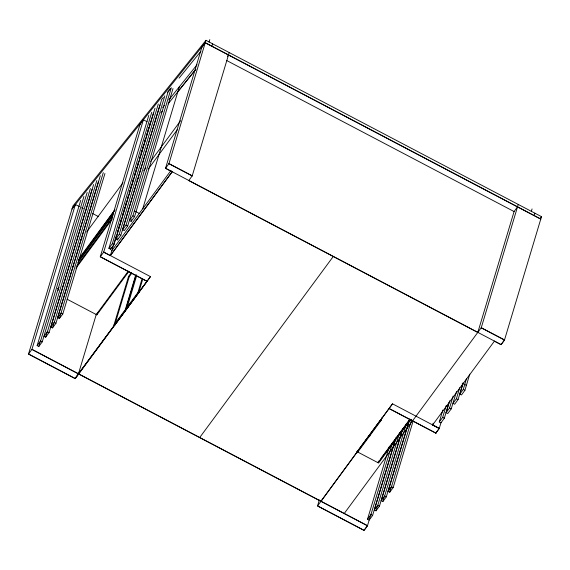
<?xml version="1.0" encoding="UTF-8"?>
<svg xmlns="http://www.w3.org/2000/svg" width="570" height="570" viewBox="0 0 570 570"><rect width="100%" height="100%" fill="white"/><g stroke="black" fill="none" stroke-linecap="round" stroke-linejoin="round"><path stroke-width="0.85" d="M319.343 499.933L317.561 505.882L364.073 530.328L367.493 525.683L370.949 514.161M147.089 121.738L143.398 119.8L103.712 252.068L100.263 256.799L147.017 281.366L75.254 378.651L28.5 354.077L31.949 349.346L75.411 204.48L79.358 206.554M87.16 192.468L42.237 341.843L38.803 346.496L37.143 345.62L80.712 200.405M38.803 346.496L40.591 340.546M37.143 345.62L40.57 340.974L83.933 196.436M57.99 290.622L58.482 288.983M90.381 188.506L47.431 331.676L44.004 336.329L45.664 337.198L47.453 331.241M45.664 337.198L49.091 332.552L92.048 189.375M98.496 181.438L55.945 323.254L52.518 327.907L50.858 327.03L93.608 184.53M52.518 327.907L54.3 321.964M50.858 327.03L54.285 322.385L96.836 180.562M104.944 173.501L62.8 313.963L59.373 318.609L57.712 317.739L100.313 175.745M59.373 318.609L103.284 172.632M140.156 123.84L100.291 256.707L147.046 281.281M153.444 113.074L113.993 244.573L110.566 249.218L108.899 248.349L148.777 115.432M110.566 249.218L111.072 247.515M108.899 248.349L112.333 243.704L151.784 112.197M116.23 235.987L110.359 255.56L172.19 171.734M117.228 232.667L118.018 230.031M118.781 227.48L119.807 224.081M120.534 221.644L121.552 218.253M122.315 215.709L123.12 213.016M123.889 210.465L124.908 207.06M125.621 204.687L126.697 201.103M127.402 198.752L128.229 196.002M129.183 192.817L130.017 190.045M130.779 187.494L131.798 184.089M132.489 181.794L133.508 178.403M134.271 175.859L135.118 173.031M135.881 170.48L136.907 167.074M137.577 164.837L138.596 161.445M139.358 158.902L140.377 155.51M140.989 153.458L142.008 150.06M142.778 147.509L143.797 144.103M144.445 141.944L145.464 138.553M146.226 136.009L146.989 133.465M147.829 130.651L148.813 127.381M149.554 124.923L150.045 123.291M159.963 104.909L120.847 235.282L117.42 239.927L115.76 239.051L155.04 108.115M117.42 239.927L117.926 238.224M115.76 239.051L119.187 234.405L158.296 104.032M201.972 46.833L165.542 168.25L501.087 344.586L504.514 339.941L541.5 216.664L205.955 40.328L72.91 206.055L28.529 353.991L75.283 378.566L78.461 373.792L96.359 314.141M67.16 299.25L96.864 314.861L97.605 312.396M168.079 91.784L127.701 225.984L124.274 230.629L122.614 229.76L161.816 99.102M122.614 229.76L126.041 225.114L164.816 95.867M171.335 87.695L132.895 215.816L129.468 220.462L131.129 221.338L131.642 219.635M131.129 221.338L134.563 216.693L172.995 88.571M142.757 208.72L179.329 86.811M142.728 279.15L138.638 292.788L114.663 325.292L113.993 324.943L128.564 276.365L131.171 272.838M114.663 325.292L129.233 276.721L131.841 273.187M103.69 252.154L110.331 255.645L172.161 171.827L165.521 168.335L168.969 163.604L205.955 40.328M125.678 308.527L135.646 275.296M136.209 274.605L125.984 308.691L126.654 309.04L136.622 275.809M209.04 42.137L209.803 39.587M113.993 324.943L137.969 292.439L142.065 278.801M211.862 46.284L212.596 43.819M477.81 332.453L188.777 180.562L192.225 175.831L229.211 52.547M369.538 436.684L370.051 434.981M381.223 420.268L380.553 419.919L356.578 452.423L357.24 452.772L381.223 420.268L381.986 417.71M378.494 461.059L378.003 462.705L410.072 419.235M395.551 438.943L372.595 515.458L369.168 520.104L367.507 519.234L389.417 446.203M367.507 519.234L370.935 514.589L392.616 442.32M402.463 429.466L379.449 506.167L376.022 510.813L374.362 509.936L396.072 437.589M376.022 510.813L377.554 505.704M374.362 509.936L377.789 505.291L399.527 432.851M409.239 420.439L386.31 496.869L382.883 501.514L381.216 500.645L402.847 428.547M382.883 501.514L384.408 496.427M381.216 500.645L384.65 496L406.303 423.816M413.086 421.18L393.165 487.578L389.738 492.224L388.077 491.347L409.759 419.078M389.738 492.224L391.526 486.274M388.077 491.347L391.505 486.702L411.683 419.456M433.129 423.211L432.616 424.914L439.263 428.405L435.836 433.043M448.932 402.919L444.351 418.188L440.924 422.833L439.263 421.964L442.84 410.03M441.045 422.448L439.263 428.405L392.509 403.824L320.988 501.23M439.263 421.964L442.691 417.311L446.253 405.434M456.541 391.49L451.212 408.889L447.778 413.542L446.118 412.666L449.687 400.76M446.118 412.666L449.545 408.02L453.129 396.093M462.655 384.294L458.066 399.599L454.639 404.244L452.979 403.375L456.406 398.722L459.719 387.671M477.831 332.367L514.076 211.556L517.503 206.91M469.758 374.184L464.921 390.3L461.493 394.953L459.833 394.077L463.154 382.997M344.244 513.463L481.258 327.721L518.244 204.445M459.833 394.077L463.26 389.431L466.566 378.402M531.297 211.491L532.059 208.941M534.119 215.638L534.852 213.173M31.927 349.431L367.472 525.768L364.045 530.413L317.533 505.975L392.502 403.831M78.603 260.098L114.955 209.981M71.991 209.126L75.411 204.48M139.971 124.438L143.398 119.8M201.787 47.438L205.214 42.793L540.759 219.129M80.912 239.799L81.959 238.374M86.69 231.962L122.963 182.792M227.494 56.345L228.47 55.012M72.248 267.636L73.822 265.499M79.08 258.374L114.826 209.917M136.921 179.97L139.023 177.113M143.761 170.694L145.863 167.844M150.601 161.417L180.597 120.754M78.332 260.939L113.551 213.201M77.933 262.613L113.152 214.869M76.85 265.877L112.596 217.419M148.371 168.927L177.313 129.689M75.924 268.256L112.197 219.087M57.712 317.739L61.14 313.087L62.8 313.963M111.841 250.629L171.029 170.394M96.216 314.619L128.279 271.149M96.864 314.861L128.934 271.391M75.04 378.43L150.473 276.635L103.712 252.068M199.721 437.518L333.315 256.422M380.91 458.522L409.823 419.328M410.671 419.549L378.608 463.018L356.898 451.611M494.447 341.095L432.587 424.999L439.235 428.49L435.808 433.136L389.296 408.69M78.468 373.778L150.473 276.628M168.877 90.252L169.96 88.892M177.847 91.742L195.033 70.324M72.169 208.52L205.25 42.686L540.795 219.022M162.749 107.459L164.409 105.393M168.827 99.885L197.013 64.781M160.826 112.938L162.493 110.858M168.072 103.911L195.938 69.198M540.389 218.054L541.5 216.664M162.236 98.859L163.355 97.477M167.281 92.646L170.644 88.5M179.058 78.147L200.925 51.215M226.618 60.484L514.076 211.556M168.969 163.604L192.225 175.831M481.258 327.721L504.514 339.941M168.941 163.697L192.197 175.916M481.23 327.807L504.486 340.034L501.066 344.672L494.418 341.181M134.377 210.886L139.258 213.451M462.213 383.175L466.403 385.37M132.895 215.816L134.563 216.693M463.26 389.431L464.921 390.3M126.041 225.114L127.701 225.984M456.406 398.722L458.066 399.599M81.617 207.737L83.298 208.62M92.468 213.444L98.667 216.7M107.196 221.181L108.749 221.994M119.187 234.405L120.847 235.282M449.545 408.02L451.212 408.889M112.333 243.704L113.993 244.573M442.691 417.311L444.351 418.188M389.324 408.605L436.136 433.2M128.564 276.365L129.233 276.721M137.969 292.439L138.638 292.788M368.562 436.171L369.232 436.52M391.505 486.702L393.165 487.578M54.285 322.385L55.945 323.254M384.65 496L386.31 496.869M47.431 331.676L49.091 332.552M377.789 505.291L379.449 506.167M40.57 340.974L42.237 341.843M370.935 514.589L372.595 515.458M31.949 349.346L367.493 525.683M58.867 287.301L57.827 288.733L58.881 287.309"/></g></svg>
